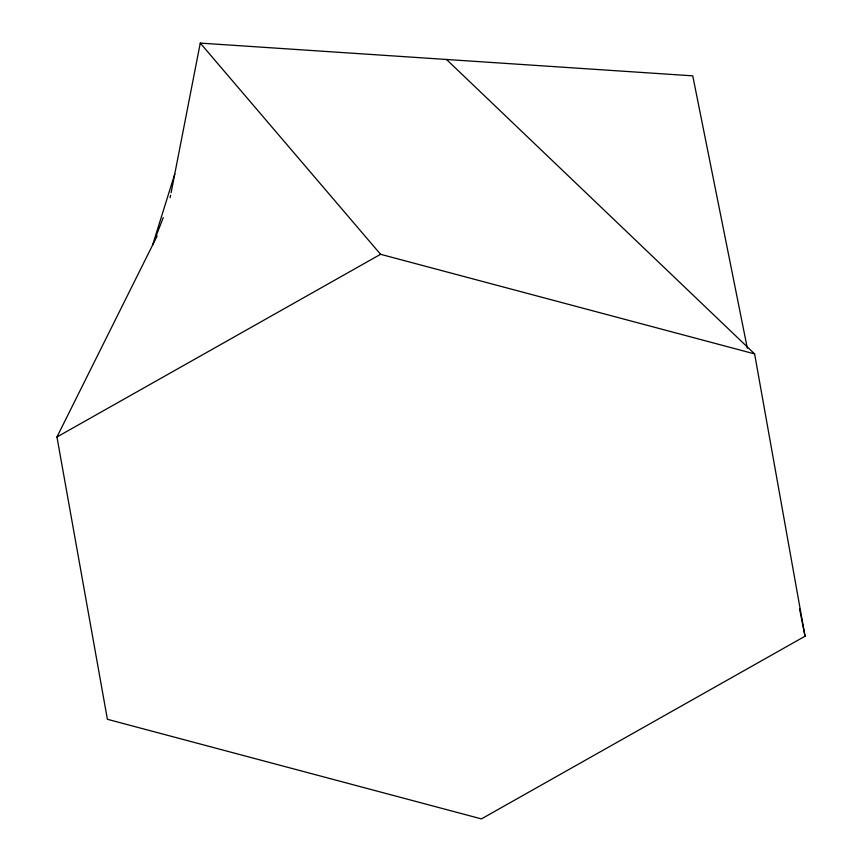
<?xml version="1.0" encoding="UTF-8"?>
<svg xmlns="http://www.w3.org/2000/svg" width="862" height="862" viewBox="0 0 862 862"><rect width="100%" height="100%" fill="white"/><g stroke="black" fill="none" stroke-linecap="round" stroke-linejoin="round"><path stroke-width="1.29" d="M170.137 197.732L170.622 195.232M171.107 192.743L200.264 43.1L692.746 75.845L747.332 348.248M174.749 174.038L152.585 245.099L163.263 217.601M446.505 59.478L754.606 353.916L805.043 636.21L481.427 818.9L107.394 719.285L56.957 436.991L157.143 235.962M56.957 436.991L380.573 254.301L754.606 353.916M200.264 43.1L380.573 254.301M799.527 608.701L805.043 636.21"/></g></svg>
